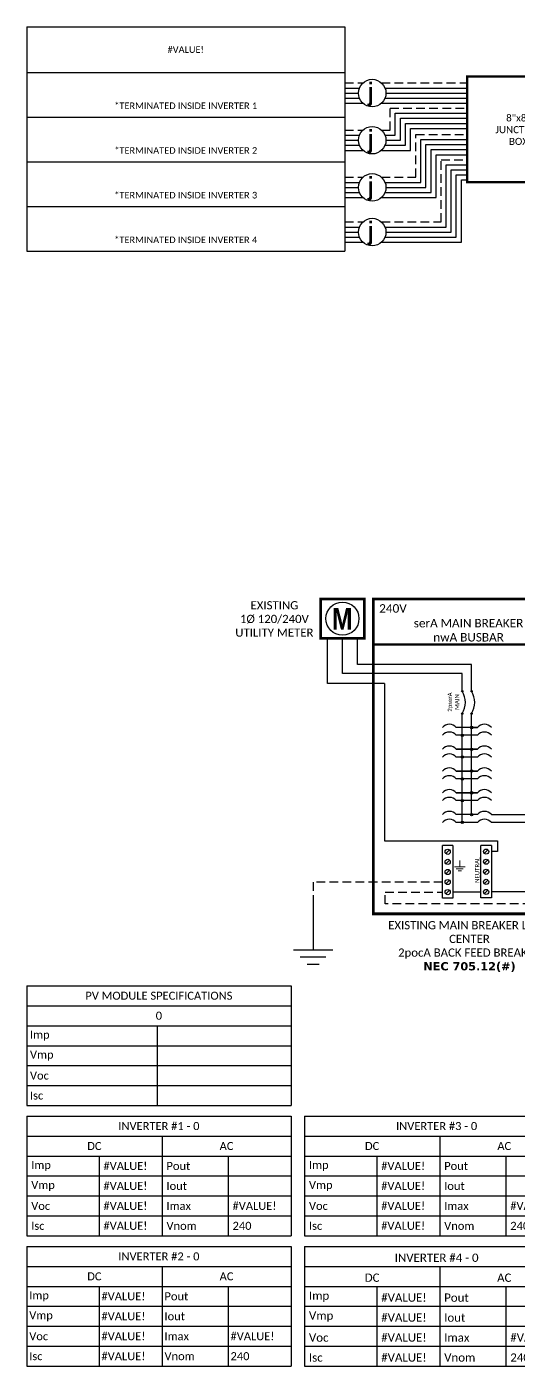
# Model space of a CAD drawing. Header units: feet. Extents: x 9097 to 9730, y 15288 to 15866.
# Drawn here: x 9097 to 9309, y 15288 to 15866 of the extents above; entities that cross this region are included whole.
import ezdxf

# ---------------------------------------------------------------- set-up
doc = ezdxf.new("R2010")
doc.units = ezdxf.units.FT
doc.header["$MEASUREMENT"] = 0
doc.linetypes.add('HIDDEN', pattern=[0.375, 0.25, -0.125])
doc.styles.add('ONE LINE TXT', font='techb___.ttf')
doc.styles.get("Standard").update_dxf_attribs({"font": 'calibri.ttf'})

# ---------------------------------------------------------------- blocks, each defined once
blk = doc.blocks.new('breakerPanel')
at = {"linetype": 'Continuous'}
h = blk.add_hatch(color=1, dxfattribs=at)
h.dxf.hatch_style = 1
edge = h.paths.add_edge_path()
edge.add_arc((-42.47, 86.8), 0.291, 0, 360)
h = blk.add_hatch(color=1, dxfattribs=at)
h.dxf.hatch_style = 1
edge = h.paths.add_edge_path()
edge.add_arc((-38.44, 86.8), 0.291, 0, 360)
h = blk.add_hatch(color=1, dxfattribs=at)
h.dxf.hatch_style = 1
edge = h.paths.add_edge_path()
edge.add_arc((-42.47, 77.16), 0.291, 0, 360)
h = blk.add_hatch(color=1, dxfattribs=at)
h.dxf.hatch_style = 1
edge = h.paths.add_edge_path()
edge.add_arc((-38.44, 77.16), 0.291, 0, 360)
h = blk.add_hatch(color=1, dxfattribs=at)
h.dxf.hatch_style = 1
edge = h.paths.add_edge_path()
edge.add_arc((-38.44, 71.16), 0.528, 0, 360)
h = blk.add_hatch(color=1, dxfattribs=at)
h.dxf.hatch_style = 1
edge = h.paths.add_edge_path()
edge.add_arc((-42.47, 67.78), 0.528, 0, 360)
h = blk.add_hatch(color=1, dxfattribs=at)
h.dxf.hatch_style = 1
edge = h.paths.add_edge_path()
edge.add_arc((-42.47, 58.38), 0.528, 0, 360)
h = blk.add_hatch(color=1, dxfattribs=at)
h.dxf.hatch_style = 1
edge = h.paths.add_edge_path()
edge.add_arc((-38.44, 61.76), 0.528, 0, 360)
h = blk.add_hatch(color=1, dxfattribs=at)
h.dxf.hatch_style = 1
edge = h.paths.add_edge_path()
edge.add_arc((-38.44, 52.36), 0.528, 0, 360)
h = blk.add_hatch(color=1, dxfattribs=at)
h.dxf.hatch_style = 1
edge = h.paths.add_edge_path()
edge.add_arc((-42.47, 48.98), 0.528, 0, 360)
h = blk.add_hatch(color=1, dxfattribs=at)
h.dxf.hatch_style = 1
edge = h.paths.add_edge_path()
edge.add_arc((-38.44, 42.95), 0.528, 0, 360)
h = blk.add_hatch(color=1, dxfattribs=at)
h.dxf.hatch_style = 1
edge = h.paths.add_edge_path()
edge.add_arc((-42.47, 39.58), 0.528, 0, 360)
h = blk.add_hatch(color=1, dxfattribs=at)
h.dxf.hatch_style = 1
edge = h.paths.add_edge_path()
edge.add_arc((-42.47, 30.17), 0.528, 0, 360)
h = blk.add_hatch(color=1, dxfattribs=at)
h.dxf.hatch_style = 1
edge = h.paths.add_edge_path()
edge.add_arc((-38.44, 33.55), 0.528, 0, 360)
at = {"color": 253, "linetype": 'Continuous'}
for p, q in [((-100.73, 90.2), (-100.73, 109.7)), ((-76.04, 90.2), (-100.73, 90.2)), ((-76.04, 90.2), (-76.04, 22.16)), ((-76.04, 22.16), (-27.25, 22.16)), ((-27.25, 17.57), (-29.89, 17.57)), ((-27.25, 22.16), (-27.25, 17.57)), ((-11.01, 0.16), (-29.89, 0.16)), ((0, 3), (-11.01, 3)), ((-11.01, 3), (-11.01, 0.16))]:
    blk.add_line(p, q, dxfattribs=at)
at = {"color": 10, "linetype": 'Continuous'}
for p, q in [((-94.24, 94.51), (-94.24, 109.7)), ((-42.47, 94.51), (-94.24, 94.51)), ((-42.47, 87.09), (-42.47, 94.51)), ((-42.47, 30.17), (-42.47, 76.87)), ((-35.88, 67.78), (-45.04, 67.78)), ((-35.88, 58.38), (-45.04, 58.38)), ((-35.88, 48.98), (-45.04, 48.98)), ((-35.88, 39.58), (-45.04, 39.58)), ((-35.88, 30.17), (-45.04, 30.17)), ((-10.98, 30.17), (-29.89, 30.17)), ((-10.98, 6), (-10.98, 30.17)), ((0, 6), (-10.98, 6))]:
    blk.add_line(p, q, dxfattribs=at)
at = {"color": 7, "linetype": 'Continuous'}
for p, q in [((-87.75, 98.34), (-87.75, 109.7)), ((-38.44, 98.34), (-87.75, 98.34)), ((-38.44, 87.09), (-38.44, 98.34)), ((-38.44, 61.76), (-38.44, 76.87)), ((-35.88, 71.16), (-45.04, 71.16)), ((-38.44, 71.16), (-35.88, 71.16)), ((-45.04, 61.76), (-35.88, 61.76)), ((-35.88, 61.76), (-45.04, 61.76)), ((-38.44, 52.36), (-38.44, 61.76)), ((-45.04, 52.36), (-35.88, 52.36)), ((-35.88, 52.36), (-45.04, 52.36)), ((-38.44, 42.95), (-38.44, 52.36)), ((-45.04, 42.95), (-35.88, 42.95)), ((-35.88, 42.95), (-45.04, 42.95)), ((-38.44, 33.55), (-38.44, 42.95)), ((-35.88, 33.55), (-45.04, 33.55)), ((-6.96, 9), (-6.96, 33.55))]:
    blk.add_line(p, q, dxfattribs=at)
at = {"lineweight": 50}
blk.add_line((-80.92, 106.95), (0, 106.95), dxfattribs=at)
at = {"color": 7}
for p, q in [((-29.89, 33.55), (-6.96, 33.55)), ((0, 9), (-6.96, 9))]:
    blk.add_line(p, q, dxfattribs=at)
at = {"color": 1, "linetype": 'Continuous'}
for p, q in [((-51.03, -2.51), (-51.03, 20.23)), ((-46.49, 20.23), (-51.03, 20.23)), ((-46.49, 20.23), (-46.49, -2.51)), ((-34.43, -2.43), (-34.43, 20.16)), ((-29.89, 20.16), (-34.43, 20.16)), ((-29.89, 20.16), (-29.89, -2.43)), ((-46.49, -2.51), (-51.03, -2.51)), ((-29.89, -2.43), (-34.43, -2.43))]:
    blk.add_line(p, q, dxfattribs=at)
at = {"color": 4, "linetype": 'Continuous'}
for p, q in [((-47.97, 18.28), (-49.55, 16.71)), ((-31.37, 18.35), (-32.94, 16.78)), ((-47.97, 13.93), (-49.55, 12.36)), ((-31.37, 14), (-32.94, 12.43)), ((-47.97, 9.58), (-49.55, 8.01)), ((-31.37, 9.65), (-32.94, 8.08)), ((-47.97, 5.23), (-49.55, 3.66)), ((-47.97, 0.88), (-49.55, -0.69)), ((-31.37, 5.3), (-32.94, 3.73)), ((-31.37, 0.95), (-32.94, -0.62))]:
    blk.add_line(p, q, dxfattribs=at)
at = {"color": 92, "linetype": 'HIDDEN', "ltscale": 15}
for p, q in [((-51.03, 4.44), (-106.89, 4.44)), ((-106.89, 4.44), (-106.89, -4.87)), ((-75.84, -4.96), (-75.84, 0.09)), ((-75.84, 0.09), (-51.03, 0.09)), ((0, 0), (-6.96, 0)), ((-6.96, -4.96), (-75.84, -4.96)), ((-6.96, 0), (-6.96, -4.96))]:
    blk.add_line(p, q, dxfattribs=at)
at = {"color": 92, "linetype": 'Continuous', "ltscale": 15}
blk.add_line((-34.43, 0.09), (-46.49, 0.09), dxfattribs=at)
at = {"color": 92, "ltscale": 15}
blk.add_line((-106.89, -4.87), (-106.89, -24.84), dxfattribs=at)
at = {"lineweight": 50, "const_width": 1.19}
for points in [[(-103.67, 109.7), (-103.67, 126.59), (-84.82, 126.59), (-84.82, 109.7)], [(-80.92, -9.3), (-80.92, 126.59), (0, 126.59), (0, -9.3)]]:
    blk.add_lwpolyline(points, close=True, dxfattribs=at)
at = {"color": 92, "linetype": 'Continuous', "lineweight": 5, "ltscale": 0.05, "flags": 128}
for points in [[(-43.54, 13.81), (-43.54, 10.97)], [(-45.88, 10.97), (-41.2, 10.97)], [(-42.01, 10.1), (-45.07, 10.1)], [(-42.82, 9.23), (-44.25, 9.23)]]:
    blk.add_lwpolyline(points, dxfattribs=at)
at = {"color": 92, "linetype": 'Continuous', "ltscale": 4, "flags": 128}
for points in [[(-115.37, -24.84), (-98.41, -24.84)], [(-101.35, -27.98), (-112.43, -27.98)], [(-104.29, -31.12), (-109.49, -31.12)]]:
    blk.add_lwpolyline(points, dxfattribs=at)
at = {"linetype": 'Continuous'}
blk.add_circle((-94.24, 118.15), 7.15, dxfattribs=at)
at = {"color": 1, "linetype": 'Continuous'}
for centre, radius in [((-42.47, 86.8), 0.291), ((-38.44, 86.8), 0.291), ((-42.47, 77.16), 0.291), ((-38.44, 77.16), 0.291), ((-38.44, 71.16), 0.528), ((-42.47, 67.78), 0.528), ((-42.47, 58.38), 0.528), ((-38.44, 61.76), 0.528), ((-38.44, 52.36), 0.528), ((-42.47, 48.98), 0.528), ((-38.44, 42.95), 0.528), ((-42.47, 39.58), 0.528), ((-42.47, 30.17), 0.528), ((-38.44, 33.55), 0.528)]:
    blk.add_circle(centre, radius, dxfattribs=at)
at = {"color": 4, "linetype": 'Continuous'}
for centre in [(-48.76, 17.49), (-32.16, 17.57), (-48.76, 13.14), (-32.16, 13.21), (-48.76, 8.79), (-32.16, 8.86), (-48.76, 4.44), (-48.76, 0.09), (-32.16, 4.51), (-32.16, 0.16)]:
    blk.add_circle(centre, 1.11, dxfattribs=at)
at = {"color": 1, "linetype": 'Continuous'}
for centre, radius, start, end in [((-50.14, 81.98), 9.06, 327.87082, 32.12918), ((-46.11, 81.98), 9.06, 327.87082, 32.12918), ((-48.03, 68.62), 3.93, 40.3392, 139.6608), ((-32.88, 68.62), 3.93, 40.3392, 139.6608), ((-48.03, 65.24), 3.93, 40.3392, 139.6608), ((-32.88, 65.24), 3.93, 40.3392, 139.6608), ((-48.03, 59.21), 3.93, 40.3392, 139.6608), ((-48.03, 55.84), 3.93, 40.3392, 139.6608), ((-32.88, 59.21), 3.93, 40.3392, 139.6608), ((-32.88, 55.84), 3.93, 40.3392, 139.6608), ((-48.03, 49.81), 3.93, 40.3392, 139.6608), ((-32.88, 49.81), 3.93, 40.3392, 139.6608), ((-48.03, 46.43), 3.93, 40.3392, 139.6608), ((-32.88, 46.43), 3.93, 40.3392, 139.6608), ((-48.03, 40.41), 3.93, 40.3392, 139.6608), ((-48.03, 37.03), 3.93, 40.3392, 139.6608), ((-32.88, 40.41), 3.93, 40.3392, 139.6608), ((-32.88, 37.03), 3.93, 40.3392, 139.6608), ((-48.03, 31.01), 3.93, 40.3392, 139.6608), ((-32.88, 31.01), 3.93, 40.3392, 139.6608), ((-48.03, 27.63), 3.93, 40.3392, 139.6608), ((-32.88, 27.63), 3.93, 40.3392, 139.6608)]:
    blk.add_arc(centre, radius, start, end, dxfattribs=at)
at = {"color": 253, "linetype": 'Continuous', "style": 'ONE LINE TXT'}
blk.add_text('M', height=9.38, dxfattribs=at).set_placement((-98.8, 113.43))
at = {"color": 4, "linetype": 'Continuous'}
blk.add_text('NEUTRAL', height=1.874, rotation=90, dxfattribs=at).set_placement((-35.08, 4.08))
at = {"color": 1, "attachment_point": 5}
for s, width, gutter_width, heights, insert, char_height in [('EXISTING\\P1Ø 120/240V UTILITY METER', 37.8067, 7.17, [0], (-123.64, 118), 3.5433), ('240V', 0.1481, 0.75, [0], (-72.39, 122.54), 3.658), ('1Ø', 0.1481, 0.75, [0], (-5.31, 122.54), 3.658), ('serA MAIN BREAKER\\PnwA BUSBAR', 72.4998, 0.75, [0], (-39.75, 113.14), 3.6576), ('EXISTING MAIN BREAKER LOAD CENTER\\P2pocA BACK FEED BREAKER \\P{\\fVerdana|b1|i0|c0|p34;NEC 705.12(#)}', 79.2627, 97.94, [154.49], (-39.35, -23.38), 3.5433)]:
    blk.add_mtext_dynamic_manual_height_columns(s, width=width, gutter_width=gutter_width, heights=heights, dxfattribs=dict(at, insert=insert, char_height=char_height))
at = {"color": 4, "linetype": 'Continuous', "insert": (-46.25, 82.15), "char_height": 1.874, "attachment_point": 5, "rotation": 90}
blk.add_mtext_dynamic_manual_height_columns('2pserA\\PMAIN', width=0.1481, gutter_width=0.75, heights=[0], dxfattribs=at)
blk = doc.blocks.new('*U26')
at = {"color": 7}
blk.add_blockref('breakerPanel', (0, 0), dxfattribs=at)
blk = doc.blocks.new('*T15')
at = {"color": 0, "lineweight": -2, "transparency": 16777216}
for p, q in [((0, 0), (114.19, 0)), ((0, 0), (0, -51.69)), ((114.19, 0), (114.19, -51.69)), ((0, -8.62), (114.19, -8.62)), ((0, -17.23), (114.19, -17.23)), ((56.41, -17.23), (56.41, -51.69)), ((0, -25.85), (114.19, -25.85)), ((0, -34.46), (114.19, -34.46)), ((0, -43.08), (114.19, -43.08)), ((0, -51.69), (114.19, -51.69))]:
    blk.add_line(p, q, dxfattribs=at)
at = {"color": 0, "linetype": 'Continuous', "transparency": 16777216, "char_height": 3.4544}
for s, insert, width, attachment_point in [('{\\fCalibri|b0|i0|c0;PV MODULE SPECIFICATIONS', (57.09, -4.31), 111.433, 5), ('{\\fCalibri|b0|i0|c0;0', (57.09, -12.92), 111.433, 5), ('{\\fCalibri|b0|i0|c0;Imp', (1.38, -21.54), 53.6551, 4), ('{\\fCalibri|b0|i0|c0;', (57.78, -21.54), 55.0254, 4), ('{\\fCalibri|b0|i0|c0;Vmp', (1.38, -30.15), 53.6551, 4), ('{\\fCalibri|b0|i0|c0;', (57.78, -30.15), 55.0254, 4), ('{\\fCalibri|b0|i0|c0;Voc', (1.38, -38.77), 53.6551, 4), ('{\\fCalibri|b0|i0|c0;', (57.78, -38.77), 55.0254, 4), ('{\\fCalibri|b0|i0|c0;Isc', (1.38, -47.39), 53.6551, 4), ('{\\fCalibri|b0|i0|c0;', (57.78, -47.39), 55.0254, 4)]:
    blk.add_mtext(s, dxfattribs=dict(at, insert=insert, width=width, attachment_point=attachment_point))
blk = doc.blocks.new('*T21')
at = {"color": 9, "linetype": 'ByBlock', "lineweight": 30, "true_color": 0xa7bfde, "transparency": 16777216}
blk.add_line((0, 0), (114.19, 0), dxfattribs=at)
at = {"color": 0, "linetype": 'ByBlock', "lineweight": -2, "transparency": 16777216}
for p, q in [((0, 0), (0, -51.7)), ((114.19, 0), (114.19, -51.7)), ((0, -8.62), (114.19, -8.62)), ((58.43, -8.62), (58.43, -51.7)), ((0, -17.23), (114.19, -17.23)), ((31.22, -17.23), (31.22, -51.7)), ((86.98, -17.23), (86.98, -51.7)), ((0, -25.85), (114.19, -25.85)), ((0, -34.47), (114.19, -34.47)), ((0, -43.08), (114.19, -43.08)), ((0, -51.7), (114.19, -51.7))]:
    blk.add_line(p, q, dxfattribs=at)
at = {"color": 0, "transparency": 16777216, "char_height": 3.5705}
for s, insert, width, attachment_point in [('{\\fCalibri|b0|i0|c0;INVERTER #4 - 0', (57.09, -6.69), 110.3293, 8), ('{\\fCalibri|b0|i0|c0;DC', (29.22, -15.31), 54.5755, 8), ('{\\fCalibri|b0|i0|c0;AC', (86.31, -15.31), 51.8976, 8), ('{\\fCalibri|b0|i0|c0;Imp', (1.93, -23.92), 27.3681, 7), ('{\\fCalibri|b0|i0|c0;#VALUE!', (33.15, -23.92), 23.3513, 7), ('{\\fCalibri|b0|i0|c0;Pout', (60.36, -23.92), 24.6902, 7), ('{\\fCalibri|b0|i0|c0;Vmp', (1.93, -32.54), 27.3681, 7), ('{\\fCalibri|b0|i0|c0;#VALUE!', (33.15, -32.54), 23.3513, 7), ('{\\fCalibri|b0|i0|c0;', (88.91, -23.92), 23.3513, 7), ('{\\fCalibri|b0|i0|c0;Iout', (60.36, -32.54), 24.6902, 7), ('{\\fCalibri|b0|i0|c0;', (88.91, -32.54), 23.3513, 7), ('{\\fCalibri|b0|i0|c0;Voc', (1.93, -41.16), 27.3681, 7), ('{\\fCalibri|b0|i0|c0;#VALUE!', (33.15, -41.16), 23.3513, 7), ('{\\fCalibri|b0|i0|c0;Imax', (60.36, -41.16), 24.6902, 7), ('{\\fCalibri|b0|i0|c0;#VALUE!', (88.91, -41.16), 23.3513, 7), ('{\\fCalibri|b0|i0|c0;Isc', (1.93, -49.77), 27.3681, 7), ('{\\fCalibri|b0|i0|c0;#VALUE!', (33.15, -49.77), 23.3513, 7), ('{\\fCalibri|b0|i0|c0;Vnom', (60.36, -49.77), 24.6902, 7), ('{\\fCalibri|b0|i0|c0;240', (88.91, -49.77), 23.3513, 7)]:
    blk.add_mtext(s, dxfattribs=dict(at, insert=insert, width=width, attachment_point=attachment_point))
blk = doc.blocks.new('*T18')
at = {"color": 0, "lineweight": -2, "transparency": 16777216}
for p, q in [((0, 0), (114.19, 0)), ((0, 0), (0, -51.7)), ((114.19, 0), (114.19, -51.7)), ((0, -8.62), (114.19, -8.62)), ((58.43, -8.62), (58.43, -51.7)), ((0, -17.23), (114.19, -17.23)), ((31.22, -17.23), (31.22, -51.7)), ((86.98, -17.23), (86.98, -51.7)), ((0, -25.85), (114.19, -25.85)), ((0, -34.47), (114.19, -34.47)), ((0, -43.08), (114.19, -43.08)), ((0, -51.7), (114.19, -51.7))]:
    blk.add_line(p, q, dxfattribs=at)
at = {"color": 0, "linetype": 'Continuous', "transparency": 16777216, "char_height": 3.4544}
for s, insert, width, attachment_point in [('{\\fCalibri|b0|i0|c0;INVERTER #1 - 0', (57.09, -4.31), 110.3293, 5), ('{\\fCalibri|b0|i0|c0;DC', (29.22, -12.93), 54.5755, 5), ('{\\fCalibri|b0|i0|c0;AC', (86.31, -12.93), 51.8976, 5), ('{\\fCalibri|b0|i0|c0;Imp', (1.93, -21.54), 27.3681, 4), ('{\\fCalibri|b0|i0|c0;#VALUE!', (33.15, -21.54), 23.3513, 4), ('{\\fCalibri|b0|i0|c0;Pout', (60.36, -21.54), 24.6902, 4), ('{\\fCalibri|b0|i0|c0;', (88.91, -21.54), 23.3513, 4), ('{\\fCalibri|b0|i0|c0;Vmp', (1.93, -30.16), 27.3681, 4), ('{\\fCalibri|b0|i0|c0;#VALUE!', (33.15, -30.16), 23.3513, 4), ('{\\fCalibri|b0|i0|c0;Iout', (60.36, -30.16), 24.6902, 4), ('{\\fCalibri|b0|i0|c0;', (88.91, -30.16), 23.3513, 4), ('{\\fCalibri|b0|i0|c0;Voc', (1.93, -38.78), 27.3681, 4), ('{\\fCalibri|b0|i0|c0;#VALUE!', (33.15, -38.78), 23.3513, 4), ('{\\fCalibri|b0|i0|c0;Imax', (60.36, -38.78), 24.6902, 4), ('{\\fCalibri|b0|i0|c0;#VALUE!', (88.91, -38.78), 23.3513, 4), ('{\\fCalibri|b0|i0|c0;Isc', (1.93, -47.39), 27.3681, 4), ('{\\fCalibri|b0|i0|c0;#VALUE!', (33.15, -47.39), 23.3513, 4), ('{\\fCalibri|b0|i0|c0;Vnom', (60.36, -47.39), 24.6902, 4), ('{\\fCalibri|b0|i0|c0;240', (88.91, -47.39), 23.3513, 4)]:
    blk.add_mtext(s, dxfattribs=dict(at, insert=insert, width=width, attachment_point=attachment_point))
blk = doc.blocks.new('*T19')
at = {"color": 0, "lineweight": -2, "transparency": 16777216}
for p, q in [((0, 0), (114.19, 0)), ((0, 0), (0, -51.7)), ((114.19, 0), (114.19, -51.7)), ((0, -8.62), (114.19, -8.62)), ((58.43, -8.62), (58.43, -51.7)), ((0, -17.23), (114.19, -17.23)), ((31.22, -17.23), (31.22, -51.7)), ((86.98, -17.23), (86.98, -51.7)), ((0, -25.85), (114.19, -25.85)), ((0, -34.47), (114.19, -34.47)), ((0, -43.08), (114.19, -43.08)), ((0, -51.7), (114.19, -51.7))]:
    blk.add_line(p, q, dxfattribs=at)
at = {"color": 0, "linetype": 'Continuous', "transparency": 16777216, "char_height": 3.4544}
for s, insert, width, attachment_point in [('{\\fCalibri|b0|i0|c0;INVERTER #2 - 0', (57.09, -4.31), 112.0547, 5), ('{\\fCalibri|b0|i0|c0;DC', (29.22, -12.93), 56.3009, 5), ('{\\fCalibri|b0|i0|c0;AC', (86.31, -12.93), 53.623, 5), ('{\\fCalibri|b0|i0|c0;Imp', (1.07, -21.54), 29.0935, 4), ('{\\fCalibri|b0|i0|c0;#VALUE!', (32.29, -21.54), 25.0767, 4), ('{\\fCalibri|b0|i0|c0;Pout', (59.5, -21.54), 26.4156, 4), ('{\\fCalibri|b0|i0|c0;', (88.04, -21.54), 25.0767, 4), ('{\\fCalibri|b0|i0|c0;Vmp', (1.07, -30.16), 29.0935, 4), ('{\\fCalibri|b0|i0|c0;#VALUE!', (32.29, -30.16), 25.0767, 4), ('{\\fCalibri|b0|i0|c0;Iout', (59.5, -30.16), 26.4156, 4), ('{\\fCalibri|b0|i0|c0;', (88.04, -30.16), 25.0767, 4), ('{\\fCalibri|b0|i0|c0;Voc', (1.07, -38.78), 29.0935, 4), ('{\\fCalibri|b0|i0|c0;#VALUE!', (32.29, -38.78), 25.0767, 4), ('{\\fCalibri|b0|i0|c0;Imax', (59.5, -38.78), 26.4156, 4), ('{\\fCalibri|b0|i0|c0;#VALUE!', (88.04, -38.78), 25.0767, 4), ('{\\fCalibri|b0|i0|c0;Isc', (1.07, -47.39), 29.0935, 4), ('{\\fCalibri|b0|i0|c0;#VALUE!', (32.29, -47.39), 25.0767, 4), ('{\\fCalibri|b0|i0|c0;Vnom', (59.5, -47.39), 26.4156, 4), ('{\\fCalibri|b0|i0|c0;240', (88.04, -47.39), 25.0767, 4)]:
    blk.add_mtext(s, dxfattribs=dict(at, insert=insert, width=width, attachment_point=attachment_point))
blk = doc.blocks.new('*T20')
at = {"color": 0, "lineweight": -2, "transparency": 16777216}
for p, q in [((0, 0), (114.19, 0)), ((0, 0), (0, -51.7)), ((114.19, 0), (114.19, -51.7)), ((0, -8.62), (114.19, -8.62)), ((58.43, -8.62), (58.43, -51.7)), ((0, -17.23), (114.19, -17.23)), ((31.22, -17.23), (31.22, -51.7)), ((86.98, -17.23), (86.98, -51.7)), ((0, -25.85), (114.19, -25.85)), ((0, -34.47), (114.19, -34.47)), ((0, -43.08), (114.19, -43.08)), ((0, -51.7), (114.19, -51.7))]:
    blk.add_line(p, q, dxfattribs=at)
at = {"color": 0, "linetype": 'Continuous', "transparency": 16777216, "char_height": 3.4544}
for s, insert, width, attachment_point in [('{\\fCalibri|b0|i0|c0;INVERTER #3 - 0', (57.09, -4.31), 110.3293, 5), ('{\\fCalibri|b0|i0|c0;DC', (29.22, -12.93), 54.5755, 5), ('{\\fCalibri|b0|i0|c0;AC', (86.31, -12.93), 51.8976, 5), ('{\\fCalibri|b0|i0|c0;Imp', (1.93, -21.54), 27.3681, 4), ('{\\fCalibri|b0|i0|c0;#VALUE!', (33.15, -21.54), 23.3513, 4), ('{\\fCalibri|b0|i0|c0;Pout', (60.36, -21.54), 24.6902, 4), ('{\\fCalibri|b0|i0|c0;', (88.91, -21.54), 23.3513, 4), ('{\\fCalibri|b0|i0|c0;Vmp', (1.93, -30.16), 27.3681, 4), ('{\\fCalibri|b0|i0|c0;#VALUE!', (33.15, -30.16), 23.3513, 4), ('{\\fCalibri|b0|i0|c0;Iout', (60.36, -30.16), 24.6902, 4), ('{\\fCalibri|b0|i0|c0;', (88.91, -30.16), 23.3513, 4), ('{\\fCalibri|b0|i0|c0;Voc', (1.93, -38.78), 27.3681, 4), ('{\\fCalibri|b0|i0|c0;#VALUE!', (33.15, -38.78), 23.3513, 4), ('{\\fCalibri|b0|i0|c0;Imax', (60.36, -38.78), 24.6902, 4), ('{\\fCalibri|b0|i0|c0;#VALUE!', (88.91, -38.78), 23.3513, 4), ('{\\fCalibri|b0|i0|c0;Isc', (1.93, -47.39), 27.3681, 4), ('{\\fCalibri|b0|i0|c0;#VALUE!', (33.15, -47.39), 23.3513, 4), ('{\\fCalibri|b0|i0|c0;Vnom', (60.36, -47.39), 24.6902, 4), ('{\\fCalibri|b0|i0|c0;240', (88.91, -47.39), 23.3513, 4)]:
    blk.add_mtext(s, dxfattribs=dict(at, insert=insert, width=width, attachment_point=attachment_point))
blk = doc.blocks.new('*T22')
at = {"color": 9, "linetype": 'ByBlock', "lineweight": 30, "true_color": 0xa7bfde, "transparency": 16777216}
blk.add_line((0, 0), (137.39, 0), dxfattribs=at)
at = {"color": 0, "linetype": 'ByBlock', "lineweight": -2, "transparency": 16777216}
for p, q in [((0, 0), (0, -96.87)), ((137.39, 0), (137.39, -96.87)), ((0, -19.69), (137.39, -19.69)), ((0, -39.01), (137.39, -39.01)), ((0, -58.3), (137.39, -58.3)), ((0, -77.59), (137.39, -77.59)), ((0, -96.87), (137.39, -96.87))]:
    blk.add_line(p, q, dxfattribs=at)
at = {"color": 0, "transparency": 16777216, "char_height": 2.8603, "width": 130.5638, "attachment_point": 5}
for s, insert in [('{\\fCalibri|b0|i0|c0;#VALUE!', (68.69, -9.85)), ('{\\fCalibri|b0|i0|c0;^J^J*TERMINATED INSIDE INVERTER 1', (68.69, -29.35)), ('{\\fCalibri|b0|i0|c0;^J^J*TERMINATED INSIDE INVERTER 2', (68.69, -48.65)), ('{\\fCalibri|b0|i0|c0;^J^J*TERMINATED INSIDE INVERTER 3', (68.69, -67.94)), ('{\\fCalibri|b0|i0|c0;^J^J*TERMINATED INSIDE INVERTER 4', (68.69, -87.23))]:
    blk.add_mtext(s, dxfattribs=dict(at, insert=insert))

msp = doc.modelspace()

# ---------------------------------------------------------------- linework, layer by layer
at = {"color": 92, "linetype": 'HIDDEN', "ltscale": 15}
for p, q in [((9234.23, 15842.16), (9242.06, 15842.16)), ((9250.13, 15842.16), (9287.14, 15842.16)), ((9253.89, 15821.79), (9253.89, 15831.25)), ((9253.89, 15831.25), (9287.14, 15831.25)), ((9234.23, 15821.79), (9242.06, 15821.79)), ((9250.13, 15821.79), (9253.89, 15821.79)), ((9264.96, 15801.43), (9264.96, 15819.92)), ((9264.96, 15819.92), (9287.14, 15819.92)), ((9275.87, 15782.14), (9275.87, 15809.01)), ((9275.87, 15809.01), (9287.14, 15809.01)), ((9234.23, 15801.43), (9242.06, 15801.43)), ((9250.13, 15801.43), (9264.96, 15801.43)), ((9234.23, 15782.14), (9242.06, 15782.14)), ((9250.13, 15782.14), (9275.87, 15782.14))]:
    msp.add_line(p, q, dxfattribs=at)
at = {"color": 10, "linetype": 'Continuous'}
for p, q in [((9234.23, 15839.97), (9240.73, 15839.97)), ((9251.62, 15839.97), (9287.14, 15839.97)), ((9234.23, 15835.61), (9240.73, 15835.61)), ((9251.62, 15835.61), (9287.14, 15835.61)), ((9256.07, 15819.61), (9256.07, 15829.07)), ((9256.07, 15829.07), (9287.14, 15829.07)), ((9260.43, 15815.25), (9260.43, 15824.7)), ((9260.43, 15824.7), (9287.14, 15824.7)), ((9234.23, 15819.61), (9240.73, 15819.61)), ((9234.23, 15815.25), (9240.73, 15815.25)), ((9251.62, 15819.61), (9256.07, 15819.61)), ((9251.62, 15815.25), (9260.43, 15815.25)), ((9267.14, 15799.25), (9267.14, 15817.73)), ((9267.14, 15817.73), (9287.14, 15817.73)), ((9271.51, 15794.89), (9271.51, 15813.37)), ((9271.51, 15813.37), (9287.14, 15813.37)), ((9278.05, 15779.96), (9278.05, 15806.83)), ((9278.05, 15806.83), (9287.14, 15806.83)), ((9234.23, 15799.25), (9240.73, 15799.25)), ((9251.62, 15799.25), (9267.14, 15799.25)), ((9282.41, 15775.6), (9282.41, 15802.46)), ((9282.41, 15802.46), (9287.14, 15802.46)), ((9234.23, 15794.89), (9240.73, 15794.89)), ((9251.62, 15794.89), (9271.51, 15794.89)), ((9234.23, 15779.96), (9240.73, 15779.96)), ((9234.23, 15775.6), (9240.73, 15775.6)), ((9251.62, 15779.96), (9278.05, 15779.96)), ((9251.62, 15775.6), (9282.41, 15775.6))]:
    msp.add_line(p, q, dxfattribs=at)
at = {"color": 7, "linetype": 'Continuous'}
for p, q in [((9234.23, 15837.79), (9240.15, 15837.79)), ((9234.23, 15833.43), (9242.06, 15833.43)), ((9250.13, 15833.43), (9287.14, 15833.43)), ((9252.03, 15837.79), (9287.14, 15837.79)), ((9258.25, 15817.43), (9258.25, 15826.89)), ((9258.25, 15826.89), (9287.14, 15826.89)), ((9262.61, 15813.07), (9262.61, 15822.52)), ((9262.61, 15822.52), (9287.14, 15822.52)), ((9234.23, 15817.43), (9240.15, 15817.43)), ((9252.03, 15817.43), (9258.25, 15817.43)), ((9269.32, 15797.07), (9269.32, 15815.55)), ((9269.32, 15815.55), (9287.14, 15815.55)), ((9234.23, 15813.07), (9242.06, 15813.07)), ((9250.13, 15813.07), (9262.61, 15813.07)), ((9273.69, 15792.7), (9273.69, 15811.19)), ((9273.69, 15811.19), (9287.14, 15811.19)), ((9280.23, 15777.78), (9280.23, 15804.65)), ((9280.23, 15804.65), (9287.14, 15804.65)), ((9284.6, 15773.42), (9284.6, 15800.28)), ((9284.6, 15800.28), (9287.14, 15800.28)), ((9234.23, 15797.07), (9240.15, 15797.07)), ((9234.23, 15792.7), (9242.06, 15792.7)), ((9250.13, 15792.7), (9273.69, 15792.7)), ((9252.03, 15797.07), (9269.32, 15797.07)), ((9234.23, 15777.78), (9240.15, 15777.78)), ((9252.03, 15777.78), (9280.23, 15777.78)), ((9234.23, 15773.42), (9242.06, 15773.42)), ((9250.13, 15773.42), (9284.6, 15773.42))]:
    msp.add_line(p, q, dxfattribs=at)
at = {"lineweight": 50, "const_width": 0.986}
msp.add_lwpolyline([(9330.46, 15799.29), (9287.14, 15799.29), (9287.14, 15844.94), (9330.46, 15844.94)], close=True, dxfattribs=at)
at = {"color": 7, "linetype": 'Continuous'}
for centre in [(9246.09, 15837.79), (9246.09, 15817.43), (9246.09, 15797.07), (9246.09, 15777.78)]:
    msp.add_circle(centre, 5.94, dxfattribs=at)

# ---------------------------------------------------------------- block references
for name, p in [('*T22', (9096.84, 15866.41)), ('*T15', (9096.84, 15452.39)), ('*T18', (9096.84, 15396.13)), ('*T20', (9216.83, 15396.13)), ('*T19', (9096.84, 15339.86)), ('*T21', (9216.83, 15339.86))]:
    msp.add_blockref(name, p)
at = {"color": 7}
msp.add_blockref('*U26', (9327.46, 15492.74), dxfattribs=at)

# ---------------------------------------------------------------- texts
at = {"color": 1, "linetype": 'Continuous', "char_height": 7.8078, "attachment_point": 1, "style": 'ONE LINE TXT'}
for insert in [(9244.18, 15842.28), (9244.18, 15821.92), (9244.18, 15801.55), (9244.18, 15782.26)]:
    msp.add_mtext_dynamic_manual_height_columns('{\\W1;\\C256;j}', width=0.1385, gutter_width=2.13, heights=[0], dxfattribs=dict(at, insert=insert))
at = {"color": 1, "insert": (9309.29, 15821.98), "char_height": 3.0435, "attachment_point": 5}
msp.add_mtext_dynamic_manual_height_columns('8"x8"  JUNCTION BOX ', width=0.4767, gutter_width=7.17, heights=[0], dxfattribs=at)

doc.saveas('drawing.dxf')
